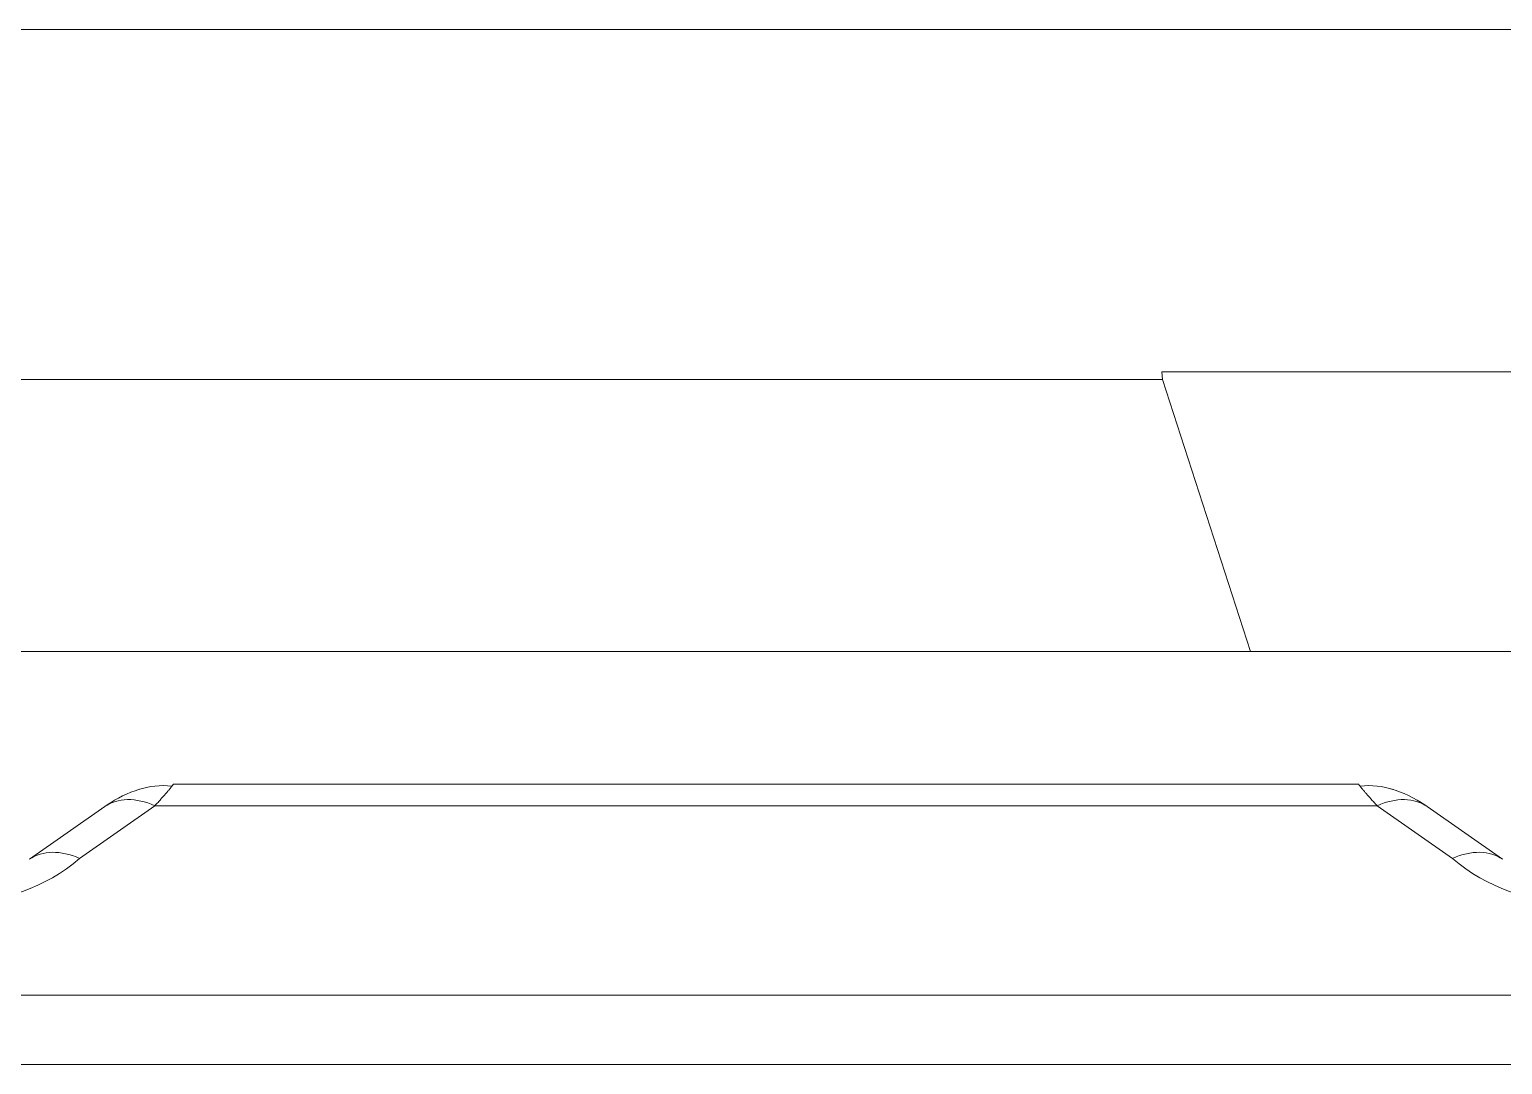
# Model space of a CAD drawing. Header units: millimetres. Extents: x 113490 to 142599, y -20467 to 115.
# Drawn here: x 132733 to 132838.3, y -6159.7 to -6085.7 of the extents above; entities that cross this region are included whole.
import ezdxf

# ---------------------------------------------------------------- set-up
doc = ezdxf.new("R2010")
doc.units = ezdxf.units.MM
doc.layers.add('DV1_0', color=7, linetype='Continuous')

msp = doc.modelspace()

# ---------------------------------------------------------------- linework, layer by layer
at = {"layer": 'DV1_0', "color": 7, "linetype": 'Continuous', "lineweight": 15}
for p, q in [((132022.76, -6085.69), (132953.76, -6085.69)), ((132813.96, -6110.18), (132814.02, -6110.72)), ((132813.96, -6110.18), (132844.79, -6110.18)), ((132814.02, -6110.72), (132606.54, -6110.72)), ((132814.02, -6110.72), (132820.32, -6130.18)), ((132985.6, -6130.18), (131991.69, -6130.18)), ((132828.04, -6139.68), (132743.28, -6139.68)), ((132738.37, -6141.28), (132732.99, -6145.05)), ((132738.61, -6141.11), (132738.37, -6141.28)), ((132832.71, -6141.11), (132832.95, -6141.28)), ((132832.95, -6141.28), (132838.34, -6145.05))]:
    msp.add_line(p, q, dxfattribs=at)
at = {"layer": 'DV1_0', "color": 7, "linetype": 'Continuous', "lineweight": 20}
for p, q in [((132741.95, -6141.22), (132736.57, -6144.99)), ((132829.37, -6141.22), (132741.95, -6141.22)), ((132829.37, -6141.22), (132834.76, -6144.99)), ((131930.64, -6154.76), (133045.88, -6154.76)), ((131930.64, -6159.73), (133045.88, -6159.73))]:
    msp.add_line(p, q, dxfattribs=at)
at = {"layer": 'DV1_0', "color": 7, "linetype": 'Continuous', "lineweight": 15}
for centre, radius, start, end in [((132742.48, -6144.96), 5.18, 82.4063, 109.1972), ((132828.84, -6144.96), 5.18, 70.8028, 97.5937), ((132743.28, -6147.99), 8.31, 106.9484, 125), ((132828.04, -6147.99), 8.31, 55, 74.1034)]:
    msp.add_arc(centre, radius, start, end, dxfattribs=at)
at = {"layer": 'DV1_0', "color": 7, "linetype": 'Continuous', "lineweight": 20}
for centre, start, end in [((132728.03, -6135), 269.1115, 310.5333), ((132843.3, -6135), 229.4667, 270.8885)]:
    msp.add_arc(centre, 13.14, start, end, dxfattribs=at)
at = {"layer": 'DV1_0', "color": 7, "linetype": 'Continuous', "lineweight": 15}
for centre, major_axis, start_param, end_param in [((132741.95, -6146.39), (-3.58, 5.11), 5.458935, 6.283185), ((132829.37, -6146.39), (-3.58, -5.11), 3.141593, 3.965842), ((132736.57, -6150.16), (-3.58, 5.11), 5.458935, 6.283185), ((132834.76, -6150.16), (-3.58, -5.11), 3.141593, 3.965842)]:
    msp.add_ellipse(centre, major_axis=major_axis, ratio=0.647809, start_param=start_param, end_param=end_param, dxfattribs=at)
at = {"layer": 'DV1_0', "color": 7, "linetype": 'Continuous', "lineweight": 20}
for points, knots in [([(132743.17, -6139.82), (132743.17, -6139.82), (132743.16, -6139.83), (132743.13, -6139.87), (132743.09, -6139.92), (132743.05, -6139.98), (132743, -6140.04), (132742.94, -6140.1), (132742.89, -6140.17), (132742.83, -6140.24), (132742.77, -6140.31), (132742.7, -6140.39), (132742.62, -6140.48), (132742.55, -6140.56), (132742.46, -6140.66), (132742.37, -6140.76), (132742.28, -6140.86), (132742.18, -6140.98), (132742.07, -6141.09), (132741.99, -6141.18), (132741.95, -6141.22)], [0.2462765, 0.2462765, 0.2462765, 0.2462765, 0.2478004, 0.2893052, 0.3313103, 0.3725387, 0.4126163, 0.4523132, 0.4921018, 0.5323136, 0.5732018, 0.614975, 0.657814, 0.7018834, 0.7473364, 0.7943251, 0.84298, 0.893508, 0.9458809, 1, 1, 1, 1]), ([(132828.15, -6139.82), (132828.15, -6139.82), (132828.16, -6139.83), (132828.19, -6139.87), (132828.23, -6139.92), (132828.28, -6139.98), (132828.33, -6140.04), (132828.38, -6140.1), (132828.44, -6140.17), (132828.49, -6140.24), (132828.56, -6140.31), (132828.63, -6140.39), (132828.7, -6140.48), (132828.78, -6140.57), (132828.86, -6140.66), (132828.95, -6140.76), (132829.05, -6140.87), (132829.15, -6140.98), (132829.26, -6141.1), (132829.33, -6141.18), (132829.37, -6141.22)], [0.2462763, 0.2462763, 0.2462763, 0.2462763, 0.2491174, 0.2905793, 0.3326019, 0.3737722, 0.4137224, 0.4533359, 0.4930439, 0.5331815, 0.5739972, 0.6156977, 0.6584626, 0.7024547, 0.7478268, 0.7947289, 0.8432919, 0.8937212, 0.9459893, 1, 1, 1, 1])]:
    msp.add_open_spline(points, degree=3, knots=knots, dxfattribs=at)
at = {"layer": 'DV1_0', "color": 7, "linetype": 'Continuous', "lineweight": 15}
for points, knots in [([(132743.28, -6139.68), (132743.28, -6139.68), (132743.28, -6139.68), (132743.28, -6139.68), (132743.27, -6139.69), (132743.26, -6139.7), (132743.25, -6139.72), (132743.23, -6139.75), (132743.2, -6139.78), (132743.18, -6139.8), (132743.17, -6139.82)], [0, 0, 0, 0, 0.0225374, 0.0454989, 0.0704143, 0.098741, 0.1307988, 0.1673279, 0.2070823, 0.2462765, 0.2462765, 0.2462765, 0.2462765]), ([(132828.04, -6139.68), (132828.04, -6139.68), (132828.04, -6139.68), (132828.05, -6139.68), (132828.05, -6139.69), (132828.06, -6139.7), (132828.07, -6139.72), (132828.09, -6139.75), (132828.12, -6139.78), (132828.14, -6139.8), (132828.15, -6139.82)], [0, 0, 0, 0, 0.0224356, 0.0453537, 0.0705465, 0.0992692, 0.1318335, 0.1687345, 0.2084763, 0.2462763, 0.2462763, 0.2462763, 0.2462763])]:
    msp.add_open_spline(points, degree=3, knots=knots, dxfattribs=at)

doc.saveas('drawing.dxf')
